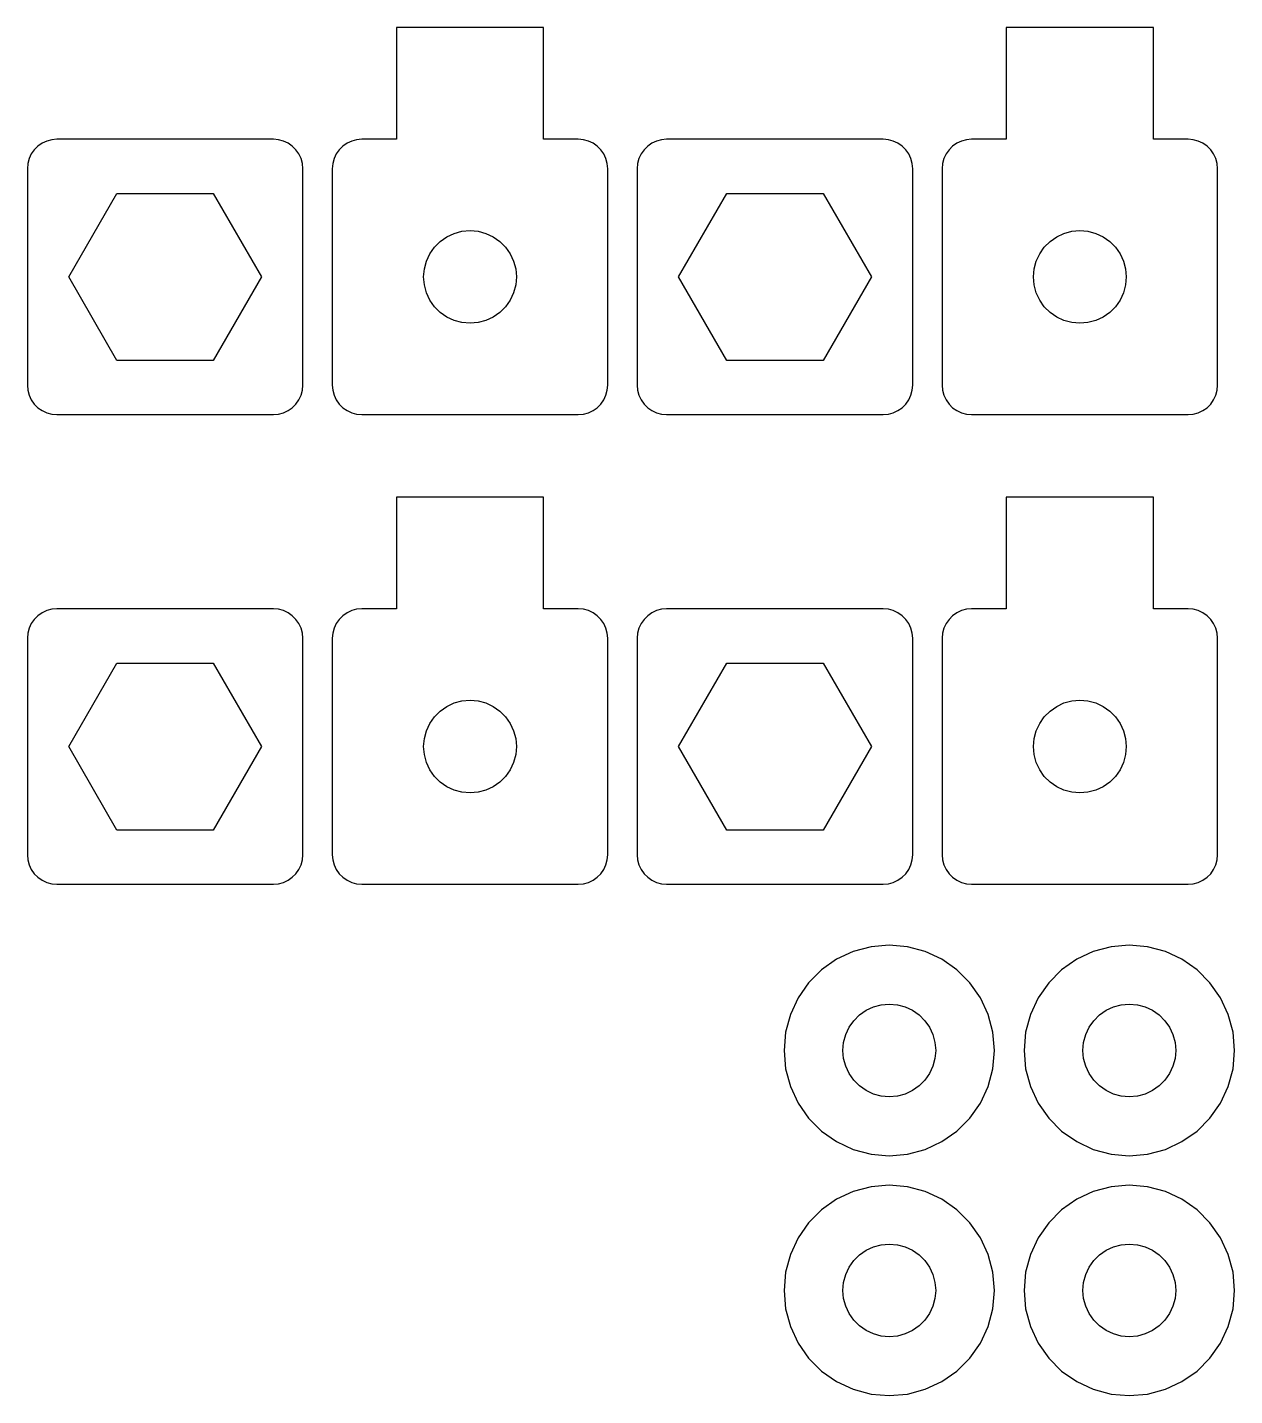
# Model space of a CAD drawing. Header units: metres. Extents: x -55 to 317, y -317 to 55.
# Drawn here: x -41.27 to -0.28, y -253.48 to -207 of the extents above; entities that cross this region are included whole.
import ezdxf

# ---------------------------------------------------------------- set-up
doc = ezdxf.new("R2010")
doc.units = ezdxf.units.M

msp = doc.modelspace()

# ---------------------------------------------------------------- linework, layer by layer
for p, q in [((-23.7357, -207), (-28.7357, -207)), ((-28.7357, -207), (-28.7357, -210.8)), ((-23.7357, -210.8), (-23.7357, -207)), ((-3.0296, -207), (-8.0296, -207)), ((-8.0296, -207), (-8.0296, -210.8)), ((-3.0296, -210.8), (-3.0296, -207)), ((-40.7654, -210.934), (-40.9081, -211.034)), ((-40.6074, -210.86), (-40.7654, -210.934)), ((-40.439, -210.815), (-40.6074, -210.86)), ((-40.2654, -210.8), (-40.439, -210.815)), ((-32.9123, -210.8), (-40.2654, -210.8)), ((-32.7386, -210.815), (-32.9123, -210.8)), ((-32.5703, -210.86), (-32.7386, -210.815)), ((-32.4123, -210.934), (-32.5703, -210.86)), ((-32.2695, -211.034), (-32.4123, -210.934)), ((-30.4123, -210.934), (-30.5551, -211.034)), ((-30.2543, -210.86), (-30.4123, -210.934)), ((-30.0859, -210.815), (-30.2543, -210.86)), ((-29.9123, -210.8), (-30.0859, -210.815)), ((-28.7357, -210.8), (-29.9123, -210.8)), ((-22.5592, -210.8), (-23.7357, -210.8)), ((-22.3856, -210.815), (-22.5592, -210.8)), ((-22.2172, -210.86), (-22.3856, -210.815)), ((-22.0592, -210.934), (-22.2172, -210.86)), ((-21.9164, -211.034), (-22.0592, -210.934)), ((-20.0592, -210.934), (-20.202, -211.034)), ((-19.9012, -210.86), (-20.0592, -210.934)), ((-19.7328, -210.815), (-19.9012, -210.86)), ((-19.5592, -210.8), (-19.7328, -210.815)), ((-12.2061, -210.8), (-19.5592, -210.8)), ((-12.0325, -210.815), (-12.2061, -210.8)), ((-11.8641, -210.86), (-12.0325, -210.815)), ((-11.7061, -210.934), (-11.8641, -210.86)), ((-11.5634, -211.034), (-11.7061, -210.934)), ((-9.70613, -210.934), (-9.84892, -211.034)), ((-9.54816, -210.86), (-9.70613, -210.934)), ((-9.37978, -210.815), (-9.54816, -210.86)), ((-9.20613, -210.8), (-9.37978, -210.815)), ((-8.0296, -210.8), (-9.20613, -210.8)), ((-1.85307, -210.8), (-3.0296, -210.8)), ((-1.67943, -210.815), (-1.85307, -210.8)), ((-1.51105, -210.86), (-1.67943, -210.815)), ((-1.35307, -210.934), (-1.51105, -210.86)), ((-1.21028, -211.034), (-1.35307, -210.934)), ((-41.205, -211.458), (-41.2502, -211.626)), ((-41.1314, -211.3), (-41.205, -211.458)), ((-41.0314, -211.157), (-41.1314, -211.3)), ((-40.9081, -211.034), (-41.0314, -211.157)), ((-32.1462, -211.157), (-32.2695, -211.034)), ((-32.0463, -211.3), (-32.1462, -211.157)), ((-31.9726, -211.458), (-32.0463, -211.3)), ((-31.9275, -211.626), (-31.9726, -211.458)), ((-30.852, -211.458), (-30.8971, -211.626)), ((-30.7783, -211.3), (-30.852, -211.458)), ((-30.6783, -211.157), (-30.7783, -211.3)), ((-30.5551, -211.034), (-30.6783, -211.157)), ((-21.7932, -211.157), (-21.9164, -211.034)), ((-21.6932, -211.3), (-21.7932, -211.157)), ((-21.6195, -211.458), (-21.6932, -211.3)), ((-21.5744, -211.626), (-21.6195, -211.458)), ((-20.4989, -211.458), (-20.544, -211.626)), ((-20.4252, -211.3), (-20.4989, -211.458)), ((-20.3253, -211.157), (-20.4252, -211.3)), ((-20.202, -211.034), (-20.3253, -211.157)), ((-11.4401, -211.157), (-11.5634, -211.034)), ((-11.3401, -211.3), (-11.4401, -211.157)), ((-11.2664, -211.458), (-11.3401, -211.3)), ((-11.2213, -211.626), (-11.2664, -211.458)), ((-10.1458, -211.458), (-10.1909, -211.626)), ((-10.0722, -211.3), (-10.1458, -211.458)), ((-9.97218, -211.157), (-10.0722, -211.3)), ((-9.84892, -211.034), (-9.97218, -211.157)), ((-1.08702, -211.157), (-1.21028, -211.034)), ((-0.98704, -211.3), (-1.08702, -211.157)), ((-0.91338, -211.458), (-0.98704, -211.3)), ((-0.86827, -211.626), (-0.91338, -211.458)), ((-41.2502, -211.626), (-41.2654, -211.8)), ((-41.2654, -211.8), (-41.2654, -219.153)), ((-31.9123, -211.8), (-31.9275, -211.626)), ((-31.9123, -219.153), (-31.9123, -211.8)), ((-30.8971, -211.626), (-30.9123, -211.8)), ((-30.9123, -211.8), (-30.9123, -219.153)), ((-21.5592, -211.8), (-21.5744, -211.626)), ((-21.5592, -219.153), (-21.5592, -211.8)), ((-20.544, -211.626), (-20.5592, -211.8)), ((-20.5592, -211.8), (-20.5592, -219.153)), ((-11.2061, -211.8), (-11.2213, -211.626)), ((-11.2061, -219.153), (-11.2061, -211.8)), ((-10.1909, -211.626), (-10.2061, -211.8)), ((-10.2061, -211.8), (-10.2061, -219.153)), ((-0.85307, -211.8), (-0.86827, -211.626)), ((-0.85307, -219.153), (-0.85307, -211.8)), ((-39.8624, -215.477), (-38.2256, -212.642)), ((-38.2256, -212.642), (-34.952, -212.642)), ((-34.952, -212.642), (-33.3152, -215.477)), ((-19.1562, -215.477), (-17.5195, -212.642)), ((-17.5195, -212.642), (-14.2459, -212.642)), ((-14.2459, -212.642), (-12.6091, -215.477)), ((-27.2481, -214.27), (-27.0232, -214.113)), ((-27.0232, -214.113), (-26.7744, -213.997)), ((-26.7744, -213.997), (-26.5092, -213.925)), ((-26.5092, -213.925), (-26.2357, -213.902)), ((-26.2357, -213.902), (-25.9623, -213.925)), ((-25.9623, -213.925), (-25.6971, -213.997)), ((-25.6971, -213.997), (-25.4483, -214.113)), ((-25.4483, -214.113), (-25.2234, -214.27)), ((-6.54199, -214.27), (-6.31709, -214.113)), ((-6.31709, -214.113), (-6.06828, -213.997)), ((-6.06828, -213.997), (-5.80309, -213.925)), ((-5.80309, -213.925), (-5.5296, -213.902)), ((-5.5296, -213.902), (-5.25612, -213.925)), ((-5.25612, -213.925), (-4.99092, -213.997)), ((-4.99092, -213.997), (-4.74211, -214.113)), ((-4.74211, -214.113), (-4.51721, -214.27)), ((-27.7158, -214.938), (-27.5997, -214.689)), ((-27.5997, -214.689), (-27.4423, -214.464)), ((-27.4423, -214.464), (-27.2481, -214.27)), ((-25.2234, -214.27), (-25.0292, -214.464)), ((-25.0292, -214.464), (-24.8718, -214.689)), ((-24.8718, -214.689), (-24.7557, -214.938)), ((-7.00961, -214.938), (-6.89359, -214.689)), ((-6.89359, -214.689), (-6.73611, -214.464)), ((-6.73611, -214.464), (-6.54199, -214.27)), ((-4.51721, -214.27), (-4.32309, -214.464)), ((-4.32309, -214.464), (-4.16562, -214.689)), ((-4.16562, -214.689), (-4.04959, -214.938)), ((-27.7868, -215.203), (-27.7158, -214.938)), ((-24.7557, -214.938), (-24.6847, -215.203)), ((-7.08067, -215.203), (-7.00961, -214.938)), ((-4.04959, -214.938), (-3.97853, -215.203)), ((-38.2256, -218.312), (-39.8624, -215.477)), ((-33.3152, -215.477), (-34.952, -218.312)), ((-27.8107, -215.477), (-27.7868, -215.203)), ((-27.7868, -215.75), (-27.8107, -215.477)), ((-24.6847, -215.203), (-24.6608, -215.477)), ((-24.6608, -215.477), (-24.6847, -215.75)), ((-17.5195, -218.312), (-19.1562, -215.477)), ((-12.6091, -215.477), (-14.2459, -218.312)), ((-7.1046, -215.477), (-7.08067, -215.203)), ((-7.08067, -215.75), (-7.1046, -215.477)), ((-3.97853, -215.203), (-3.95461, -215.477)), ((-3.95461, -215.477), (-3.97853, -215.75)), ((-27.7158, -216.015), (-27.7868, -215.75)), ((-27.5997, -216.264), (-27.7158, -216.015)), ((-24.7557, -216.015), (-24.8718, -216.264)), ((-24.6847, -215.75), (-24.7557, -216.015)), ((-7.00961, -216.015), (-7.08067, -215.75)), ((-6.89359, -216.264), (-7.00961, -216.015)), ((-4.04959, -216.015), (-4.16562, -216.264)), ((-3.97853, -215.75), (-4.04959, -216.015)), ((-27.4423, -216.489), (-27.5997, -216.264)), ((-27.2481, -216.683), (-27.4423, -216.489)), ((-25.0292, -216.489), (-25.2234, -216.683)), ((-24.8718, -216.264), (-25.0292, -216.489)), ((-6.73611, -216.489), (-6.89359, -216.264)), ((-6.54199, -216.683), (-6.73611, -216.489)), ((-4.32309, -216.489), (-4.51721, -216.683)), ((-4.16562, -216.264), (-4.32309, -216.489)), ((-27.0232, -216.84), (-27.2481, -216.683)), ((-26.7744, -216.957), (-27.0232, -216.84)), ((-26.5092, -217.028), (-26.7744, -216.957)), ((-26.2357, -217.052), (-26.5092, -217.028)), ((-25.9623, -217.028), (-26.2357, -217.052)), ((-25.6971, -216.957), (-25.9623, -217.028)), ((-25.4483, -216.84), (-25.6971, -216.957)), ((-25.2234, -216.683), (-25.4483, -216.84)), ((-6.31709, -216.84), (-6.54199, -216.683)), ((-6.06828, -216.957), (-6.31709, -216.84)), ((-5.80309, -217.028), (-6.06828, -216.957)), ((-5.5296, -217.052), (-5.80309, -217.028)), ((-5.25612, -217.028), (-5.5296, -217.052)), ((-4.99092, -216.957), (-5.25612, -217.028)), ((-4.74211, -216.84), (-4.99092, -216.957)), ((-4.51721, -216.683), (-4.74211, -216.84)), ((-34.952, -218.312), (-38.2256, -218.312)), ((-14.2459, -218.312), (-17.5195, -218.312)), ((-41.2654, -219.153), (-41.2502, -219.327)), ((-41.2502, -219.327), (-41.205, -219.495)), ((-31.9726, -219.495), (-31.9275, -219.327)), ((-31.9275, -219.327), (-31.9123, -219.153)), ((-30.9123, -219.153), (-30.8971, -219.327)), ((-30.8971, -219.327), (-30.852, -219.495)), ((-21.6195, -219.495), (-21.5744, -219.327)), ((-21.5744, -219.327), (-21.5592, -219.153)), ((-20.5592, -219.153), (-20.544, -219.327)), ((-20.544, -219.327), (-20.4989, -219.495)), ((-11.2664, -219.495), (-11.2213, -219.327)), ((-11.2213, -219.327), (-11.2061, -219.153)), ((-10.2061, -219.153), (-10.1909, -219.327)), ((-10.1909, -219.327), (-10.1458, -219.495)), ((-0.91338, -219.495), (-0.86827, -219.327)), ((-0.86827, -219.327), (-0.85307, -219.153)), ((-41.205, -219.495), (-41.1314, -219.653)), ((-41.1314, -219.653), (-41.0314, -219.796)), ((-41.0314, -219.796), (-40.9081, -219.919)), ((-32.2695, -219.919), (-32.1462, -219.796)), ((-32.1462, -219.796), (-32.0463, -219.653)), ((-32.0463, -219.653), (-31.9726, -219.495)), ((-30.852, -219.495), (-30.7783, -219.653)), ((-30.7783, -219.653), (-30.6783, -219.796)), ((-30.6783, -219.796), (-30.5551, -219.919)), ((-21.9164, -219.919), (-21.7932, -219.796)), ((-21.7932, -219.796), (-21.6932, -219.653)), ((-21.6932, -219.653), (-21.6195, -219.495)), ((-20.4989, -219.495), (-20.4252, -219.653)), ((-20.4252, -219.653), (-20.3253, -219.796)), ((-20.3253, -219.796), (-20.202, -219.919)), ((-11.5634, -219.919), (-11.4401, -219.796)), ((-11.4401, -219.796), (-11.3401, -219.653)), ((-11.3401, -219.653), (-11.2664, -219.495)), ((-10.1458, -219.495), (-10.0722, -219.653)), ((-10.0722, -219.653), (-9.97218, -219.796)), ((-9.97218, -219.796), (-9.84892, -219.919)), ((-1.21028, -219.919), (-1.08702, -219.796)), ((-1.08702, -219.796), (-0.98704, -219.653)), ((-0.98704, -219.653), (-0.91338, -219.495)), ((-40.9081, -219.919), (-40.7654, -220.019)), ((-40.7654, -220.019), (-40.6074, -220.093)), ((-40.6074, -220.093), (-40.439, -220.138)), ((-40.439, -220.138), (-40.2654, -220.153)), ((-40.2654, -220.153), (-32.9123, -220.153)), ((-32.9123, -220.153), (-32.7386, -220.138)), ((-32.7386, -220.138), (-32.5703, -220.093)), ((-32.5703, -220.093), (-32.4123, -220.019)), ((-32.4123, -220.019), (-32.2695, -219.919)), ((-30.5551, -219.919), (-30.4123, -220.019)), ((-30.4123, -220.019), (-30.2543, -220.093)), ((-30.2543, -220.093), (-30.0859, -220.138)), ((-30.0859, -220.138), (-29.9123, -220.153)), ((-29.9123, -220.153), (-22.5592, -220.153)), ((-22.5592, -220.153), (-22.3856, -220.138)), ((-22.3856, -220.138), (-22.2172, -220.093)), ((-22.2172, -220.093), (-22.0592, -220.019)), ((-22.0592, -220.019), (-21.9164, -219.919)), ((-20.202, -219.919), (-20.0592, -220.019)), ((-20.0592, -220.019), (-19.9012, -220.093)), ((-19.9012, -220.093), (-19.7328, -220.138)), ((-19.7328, -220.138), (-19.5592, -220.153)), ((-19.5592, -220.153), (-12.2061, -220.153)), ((-12.2061, -220.153), (-12.0325, -220.138)), ((-12.0325, -220.138), (-11.8641, -220.093)), ((-11.8641, -220.093), (-11.7061, -220.019)), ((-11.7061, -220.019), (-11.5634, -219.919)), ((-9.84892, -219.919), (-9.70613, -220.019)), ((-9.70613, -220.019), (-9.54816, -220.093)), ((-9.54816, -220.093), (-9.37978, -220.138)), ((-9.37978, -220.138), (-9.20613, -220.153)), ((-9.20613, -220.153), (-1.85307, -220.153)), ((-1.85307, -220.153), (-1.67943, -220.138)), ((-1.67943, -220.138), (-1.51105, -220.093)), ((-1.51105, -220.093), (-1.35307, -220.019)), ((-1.35307, -220.019), (-1.21028, -219.919)), ((-23.7357, -222.953), (-28.7357, -222.953)), ((-28.7357, -222.953), (-28.7357, -226.753)), ((-23.7357, -226.753), (-23.7357, -222.953)), ((-3.0296, -222.953), (-8.0296, -222.953)), ((-8.0296, -222.953), (-8.0296, -226.753)), ((-3.0296, -226.753), (-3.0296, -222.953)), ((-40.439, -226.768), (-40.6074, -226.813)), ((-40.2654, -226.753), (-40.439, -226.768)), ((-32.9123, -226.753), (-40.2654, -226.753)), ((-32.7386, -226.768), (-32.9123, -226.753)), ((-32.5703, -226.813), (-32.7386, -226.768)), ((-30.0859, -226.768), (-30.2543, -226.813)), ((-29.9123, -226.753), (-30.0859, -226.768)), ((-28.7357, -226.753), (-29.9123, -226.753)), ((-22.5592, -226.753), (-23.7357, -226.753)), ((-22.3856, -226.768), (-22.5592, -226.753)), ((-22.2172, -226.813), (-22.3856, -226.768)), ((-19.7328, -226.768), (-19.9012, -226.813)), ((-19.5592, -226.753), (-19.7328, -226.768)), ((-12.2061, -226.753), (-19.5592, -226.753)), ((-12.0325, -226.768), (-12.2061, -226.753)), ((-11.8641, -226.813), (-12.0325, -226.768)), ((-9.37978, -226.768), (-9.54816, -226.813)), ((-9.20613, -226.753), (-9.37978, -226.768)), ((-8.0296, -226.753), (-9.20613, -226.753)), ((-1.85307, -226.753), (-3.0296, -226.753)), ((-1.67943, -226.768), (-1.85307, -226.753)), ((-1.51105, -226.813), (-1.67943, -226.768)), ((-41.1314, -227.253), (-41.205, -227.411)), ((-41.0314, -227.11), (-41.1314, -227.253)), ((-40.9081, -226.987), (-41.0314, -227.11)), ((-40.7654, -226.887), (-40.9081, -226.987)), ((-40.6074, -226.813), (-40.7654, -226.887)), ((-32.4123, -226.887), (-32.5703, -226.813)), ((-32.2695, -226.987), (-32.4123, -226.887)), ((-32.1462, -227.11), (-32.2695, -226.987)), ((-32.0463, -227.253), (-32.1462, -227.11)), ((-31.9726, -227.411), (-32.0463, -227.253)), ((-30.7783, -227.253), (-30.852, -227.411)), ((-30.6783, -227.11), (-30.7783, -227.253)), ((-30.5551, -226.987), (-30.6783, -227.11)), ((-30.4123, -226.887), (-30.5551, -226.987)), ((-30.2543, -226.813), (-30.4123, -226.887)), ((-22.0592, -226.887), (-22.2172, -226.813)), ((-21.9164, -226.987), (-22.0592, -226.887)), ((-21.7932, -227.11), (-21.9164, -226.987)), ((-21.6932, -227.253), (-21.7932, -227.11)), ((-21.6195, -227.411), (-21.6932, -227.253)), ((-20.4252, -227.253), (-20.4989, -227.411)), ((-20.3253, -227.11), (-20.4252, -227.253)), ((-20.202, -226.987), (-20.3253, -227.11)), ((-20.0592, -226.887), (-20.202, -226.987)), ((-19.9012, -226.813), (-20.0592, -226.887)), ((-11.7061, -226.887), (-11.8641, -226.813)), ((-11.5634, -226.987), (-11.7061, -226.887)), ((-11.4401, -227.11), (-11.5634, -226.987)), ((-11.3401, -227.253), (-11.4401, -227.11)), ((-11.2664, -227.411), (-11.3401, -227.253)), ((-10.0722, -227.253), (-10.1458, -227.411)), ((-9.97218, -227.11), (-10.0722, -227.253)), ((-9.84892, -226.987), (-9.97218, -227.11)), ((-9.70613, -226.887), (-9.84892, -226.987)), ((-9.54816, -226.813), (-9.70613, -226.887)), ((-1.35307, -226.887), (-1.51105, -226.813)), ((-1.21028, -226.987), (-1.35307, -226.887)), ((-1.08702, -227.11), (-1.21028, -226.987)), ((-0.98704, -227.253), (-1.08702, -227.11)), ((-0.91338, -227.411), (-0.98704, -227.253)), ((-41.2502, -227.579), (-41.2654, -227.753)), ((-41.205, -227.411), (-41.2502, -227.579)), ((-31.9275, -227.579), (-31.9726, -227.411)), ((-31.9123, -227.753), (-31.9275, -227.579)), ((-30.8971, -227.579), (-30.9123, -227.753)), ((-30.852, -227.411), (-30.8971, -227.579)), ((-21.5744, -227.579), (-21.6195, -227.411)), ((-21.5592, -227.753), (-21.5744, -227.579)), ((-20.544, -227.579), (-20.5592, -227.753)), ((-20.4989, -227.411), (-20.544, -227.579)), ((-11.2213, -227.579), (-11.2664, -227.411)), ((-11.2061, -227.753), (-11.2213, -227.579)), ((-10.1909, -227.579), (-10.2061, -227.753)), ((-10.1458, -227.411), (-10.1909, -227.579)), ((-0.86827, -227.579), (-0.91338, -227.411)), ((-0.85307, -227.753), (-0.86827, -227.579)), ((-41.2654, -227.753), (-41.2654, -235.106)), ((-31.9123, -235.106), (-31.9123, -227.753)), ((-30.9123, -227.753), (-30.9123, -235.106)), ((-21.5592, -235.106), (-21.5592, -227.753)), ((-20.5592, -227.753), (-20.5592, -235.106)), ((-11.2061, -235.106), (-11.2061, -227.753)), ((-10.2061, -227.753), (-10.2061, -235.106)), ((-0.85307, -235.106), (-0.85307, -227.753)), ((-39.8624, -231.43), (-38.2256, -228.595)), ((-38.2256, -228.595), (-34.952, -228.595)), ((-34.952, -228.595), (-33.3152, -231.43)), ((-19.1562, -231.43), (-17.5195, -228.595)), ((-17.5195, -228.595), (-14.2459, -228.595)), ((-14.2459, -228.595), (-12.6091, -231.43)), ((-27.2481, -230.223), (-27.0232, -230.066)), ((-27.0232, -230.066), (-26.7744, -229.95)), ((-26.7744, -229.95), (-26.5092, -229.879)), ((-26.5092, -229.879), (-26.2357, -229.855)), ((-26.2357, -229.855), (-25.9623, -229.879)), ((-25.9623, -229.879), (-25.6971, -229.95)), ((-25.6971, -229.95), (-25.4483, -230.066)), ((-25.4483, -230.066), (-25.2234, -230.223)), ((-6.54199, -230.223), (-6.31709, -230.066)), ((-6.31709, -230.066), (-6.06828, -229.95)), ((-6.06828, -229.95), (-5.80309, -229.879)), ((-5.80309, -229.879), (-5.5296, -229.855)), ((-5.5296, -229.855), (-5.25612, -229.879)), ((-5.25612, -229.879), (-4.99092, -229.95)), ((-4.99092, -229.95), (-4.74211, -230.066)), ((-4.74211, -230.066), (-4.51721, -230.223)), ((-27.5997, -230.642), (-27.4423, -230.417)), ((-27.4423, -230.417), (-27.2481, -230.223)), ((-25.2234, -230.223), (-25.0292, -230.417)), ((-25.0292, -230.417), (-24.8718, -230.642)), ((-6.89359, -230.642), (-6.73611, -230.417)), ((-6.73611, -230.417), (-6.54199, -230.223)), ((-4.51721, -230.223), (-4.32309, -230.417)), ((-4.32309, -230.417), (-4.16562, -230.642)), ((-27.7868, -231.156), (-27.7158, -230.891)), ((-27.7158, -230.891), (-27.5997, -230.642)), ((-24.8718, -230.642), (-24.7557, -230.891)), ((-24.7557, -230.891), (-24.6847, -231.156)), ((-7.08067, -231.156), (-7.00961, -230.891)), ((-7.00961, -230.891), (-6.89359, -230.642)), ((-4.16562, -230.642), (-4.04959, -230.891)), ((-4.04959, -230.891), (-3.97853, -231.156)), ((-38.2256, -234.265), (-39.8624, -231.43)), ((-33.3152, -231.43), (-34.952, -234.265)), ((-27.8107, -231.43), (-27.7868, -231.156)), ((-27.7868, -231.703), (-27.8107, -231.43)), ((-24.6847, -231.156), (-24.6608, -231.43)), ((-24.6608, -231.43), (-24.6847, -231.703)), ((-17.5195, -234.265), (-19.1562, -231.43)), ((-12.6091, -231.43), (-14.2459, -234.265)), ((-7.1046, -231.43), (-7.08067, -231.156)), ((-7.08067, -231.703), (-7.1046, -231.43)), ((-3.97853, -231.156), (-3.95461, -231.43)), ((-3.95461, -231.43), (-3.97853, -231.703)), ((-27.7158, -231.968), (-27.7868, -231.703)), ((-24.6847, -231.703), (-24.7557, -231.968)), ((-7.00961, -231.968), (-7.08067, -231.703)), ((-3.97853, -231.703), (-4.04959, -231.968)), ((-27.5997, -232.217), (-27.7158, -231.968)), ((-27.4423, -232.442), (-27.5997, -232.217)), ((-24.8718, -232.217), (-25.0292, -232.442)), ((-24.7557, -231.968), (-24.8718, -232.217)), ((-6.89359, -232.217), (-7.00961, -231.968)), ((-6.73611, -232.442), (-6.89359, -232.217)), ((-4.16562, -232.217), (-4.32309, -232.442)), ((-4.04959, -231.968), (-4.16562, -232.217)), ((-27.2481, -232.636), (-27.4423, -232.442)), ((-27.0232, -232.794), (-27.2481, -232.636)), ((-26.7744, -232.91), (-27.0232, -232.794)), ((-25.4483, -232.794), (-25.6971, -232.91)), ((-25.2234, -232.636), (-25.4483, -232.794)), ((-25.0292, -232.442), (-25.2234, -232.636)), ((-6.54199, -232.636), (-6.73611, -232.442)), ((-6.31709, -232.794), (-6.54199, -232.636)), ((-6.06828, -232.91), (-6.31709, -232.794)), ((-4.74211, -232.794), (-4.99092, -232.91)), ((-4.51721, -232.636), (-4.74211, -232.794)), ((-4.32309, -232.442), (-4.51721, -232.636)), ((-26.5092, -232.981), (-26.7744, -232.91)), ((-26.2357, -233.005), (-26.5092, -232.981)), ((-25.9623, -232.981), (-26.2357, -233.005)), ((-25.6971, -232.91), (-25.9623, -232.981)), ((-5.80309, -232.981), (-6.06828, -232.91)), ((-5.5296, -233.005), (-5.80309, -232.981)), ((-5.25612, -232.981), (-5.5296, -233.005)), ((-4.99092, -232.91), (-5.25612, -232.981)), ((-34.952, -234.265), (-38.2256, -234.265)), ((-14.2459, -234.265), (-17.5195, -234.265)), ((-41.2654, -235.106), (-41.2502, -235.28)), ((-31.9275, -235.28), (-31.9123, -235.106)), ((-30.9123, -235.106), (-30.8971, -235.28)), ((-21.5744, -235.28), (-21.5592, -235.106)), ((-20.5592, -235.106), (-20.544, -235.28)), ((-11.2213, -235.28), (-11.2061, -235.106)), ((-10.2061, -235.106), (-10.1909, -235.28)), ((-0.86827, -235.28), (-0.85307, -235.106)), ((-41.2502, -235.28), (-41.205, -235.448)), ((-41.205, -235.448), (-41.1314, -235.606)), ((-41.1314, -235.606), (-41.0314, -235.749)), ((-32.1462, -235.749), (-32.0463, -235.606)), ((-32.0463, -235.606), (-31.9726, -235.448)), ((-31.9726, -235.448), (-31.9275, -235.28)), ((-30.8971, -235.28), (-30.852, -235.448)), ((-30.852, -235.448), (-30.7783, -235.606)), ((-30.7783, -235.606), (-30.6783, -235.749)), ((-21.7932, -235.749), (-21.6932, -235.606)), ((-21.6932, -235.606), (-21.6195, -235.448)), ((-21.6195, -235.448), (-21.5744, -235.28)), ((-20.544, -235.28), (-20.4989, -235.448)), ((-20.4989, -235.448), (-20.4252, -235.606)), ((-20.4252, -235.606), (-20.3253, -235.749)), ((-11.4401, -235.749), (-11.3401, -235.606)), ((-11.3401, -235.606), (-11.2664, -235.448)), ((-11.2664, -235.448), (-11.2213, -235.28)), ((-10.1909, -235.28), (-10.1458, -235.448)), ((-10.1458, -235.448), (-10.0722, -235.606)), ((-10.0722, -235.606), (-9.97218, -235.749)), ((-1.08702, -235.749), (-0.98704, -235.606)), ((-0.98704, -235.606), (-0.91338, -235.448)), ((-0.91338, -235.448), (-0.86827, -235.28)), ((-41.0314, -235.749), (-40.9081, -235.872)), ((-40.9081, -235.872), (-40.7654, -235.972)), ((-40.7654, -235.972), (-40.6074, -236.046)), ((-40.6074, -236.046), (-40.439, -236.091)), ((-40.439, -236.091), (-40.2654, -236.106)), ((-40.2654, -236.106), (-32.9123, -236.106)), ((-32.9123, -236.106), (-32.7386, -236.091)), ((-32.7386, -236.091), (-32.5703, -236.046)), ((-32.5703, -236.046), (-32.4123, -235.972)), ((-32.4123, -235.972), (-32.2695, -235.872)), ((-32.2695, -235.872), (-32.1462, -235.749)), ((-30.6783, -235.749), (-30.5551, -235.872)), ((-30.5551, -235.872), (-30.4123, -235.972)), ((-30.4123, -235.972), (-30.2543, -236.046)), ((-30.2543, -236.046), (-30.0859, -236.091)), ((-30.0859, -236.091), (-29.9123, -236.106)), ((-29.9123, -236.106), (-22.5592, -236.106)), ((-22.5592, -236.106), (-22.3856, -236.091)), ((-22.3856, -236.091), (-22.2172, -236.046)), ((-22.2172, -236.046), (-22.0592, -235.972)), ((-22.0592, -235.972), (-21.9164, -235.872)), ((-21.9164, -235.872), (-21.7932, -235.749)), ((-20.3253, -235.749), (-20.202, -235.872)), ((-20.202, -235.872), (-20.0592, -235.972)), ((-20.0592, -235.972), (-19.9012, -236.046)), ((-19.9012, -236.046), (-19.7328, -236.091)), ((-19.7328, -236.091), (-19.5592, -236.106)), ((-19.5592, -236.106), (-12.2061, -236.106)), ((-12.2061, -236.106), (-12.0325, -236.091)), ((-12.0325, -236.091), (-11.8641, -236.046)), ((-11.8641, -236.046), (-11.7061, -235.972)), ((-11.7061, -235.972), (-11.5634, -235.872)), ((-11.5634, -235.872), (-11.4401, -235.749)), ((-9.97218, -235.749), (-9.84892, -235.872)), ((-9.84892, -235.872), (-9.70613, -235.972)), ((-9.70613, -235.972), (-9.54816, -236.046)), ((-9.54816, -236.046), (-9.37978, -236.091)), ((-9.37978, -236.091), (-9.20613, -236.106)), ((-9.20613, -236.106), (-1.85307, -236.106)), ((-1.85307, -236.106), (-1.67943, -236.091)), ((-1.67943, -236.091), (-1.51105, -236.046)), ((-1.51105, -236.046), (-1.35307, -235.972)), ((-1.35307, -235.972), (-1.21028, -235.872)), ((-1.21028, -235.872), (-1.08702, -235.749)), ((-13.2227, -238.394), (-13.7875, -238.657)), ((-12.6208, -238.232), (-13.2227, -238.394)), ((-12, -238.178), (-12.6208, -238.232)), ((-11.3792, -238.232), (-12, -238.178)), ((-10.7773, -238.394), (-11.3792, -238.232)), ((-10.2125, -238.657), (-10.7773, -238.394)), ((-5.07272, -238.394), (-5.6375, -238.657)), ((-4.47079, -238.232), (-5.07272, -238.394)), ((-3.85001, -238.178), (-4.47079, -238.232)), ((-3.22922, -238.232), (-3.85001, -238.178)), ((-2.62729, -238.394), (-3.22922, -238.232)), ((-2.06252, -238.657), (-2.62729, -238.394)), ((-13.7875, -238.657), (-14.298, -239.014)), ((-9.70204, -239.014), (-10.2125, -238.657)), ((-5.6375, -238.657), (-6.14796, -239.014)), ((-1.55205, -239.014), (-2.06252, -238.657)), ((-14.298, -239.014), (-14.7386, -239.455)), ((-9.2614, -239.455), (-9.70204, -239.014)), ((-6.14796, -239.014), (-6.58861, -239.455)), ((-1.1114, -239.455), (-1.55205, -239.014)), ((-14.7386, -239.455), (-15.096, -239.966)), ((-8.90396, -239.966), (-9.2614, -239.455)), ((-6.58861, -239.455), (-6.94604, -239.966)), ((-0.75397, -239.966), (-1.1114, -239.455)), ((-15.096, -239.966), (-15.3594, -240.53)), ((-12.7875, -240.389), (-12.5387, -240.273)), ((-12.5387, -240.273), (-12.2735, -240.202)), ((-12.2735, -240.202), (-12, -240.178)), ((-12, -240.178), (-11.7265, -240.202)), ((-11.7265, -240.202), (-11.4613, -240.273)), ((-11.4613, -240.273), (-11.2125, -240.389)), ((-8.64061, -240.53), (-8.90396, -239.966)), ((-6.94604, -239.966), (-7.2094, -240.53)), ((-4.6375, -240.389), (-4.38869, -240.273)), ((-4.38869, -240.273), (-4.12349, -240.202)), ((-4.12349, -240.202), (-3.85001, -240.178)), ((-3.85001, -240.178), (-3.57652, -240.202)), ((-3.57652, -240.202), (-3.31133, -240.273)), ((-3.31133, -240.273), (-3.06252, -240.389)), ((-0.49062, -240.53), (-0.75397, -239.966)), ((-15.3594, -240.53), (-15.5207, -241.132)), ((-13.364, -240.966), (-13.2065, -240.741)), ((-13.2065, -240.741), (-13.0124, -240.547)), ((-13.0124, -240.547), (-12.7875, -240.389)), ((-11.2125, -240.389), (-10.9876, -240.547)), ((-10.9876, -240.547), (-10.7935, -240.741)), ((-10.7935, -240.741), (-10.636, -240.966)), ((-8.47932, -241.132), (-8.64061, -240.53)), ((-7.2094, -240.53), (-7.37068, -241.132)), ((-5.21399, -240.966), (-5.05652, -240.741)), ((-5.05652, -240.741), (-4.8624, -240.547)), ((-4.8624, -240.547), (-4.6375, -240.389)), ((-3.06252, -240.389), (-2.83762, -240.547)), ((-2.83762, -240.547), (-2.64349, -240.741)), ((-2.64349, -240.741), (-2.48602, -240.966)), ((-0.32933, -241.132), (-0.49062, -240.53)), ((-15.5207, -241.132), (-15.575, -241.753)), ((-13.5511, -241.48), (-13.48, -241.214)), ((-13.48, -241.214), (-13.364, -240.966)), ((-10.636, -240.966), (-10.52, -241.214)), ((-10.52, -241.214), (-10.4489, -241.48)), ((-8.425, -241.753), (-8.47932, -241.132)), ((-7.37068, -241.132), (-7.425, -241.753)), ((-5.40108, -241.48), (-5.33002, -241.214)), ((-5.33002, -241.214), (-5.21399, -240.966)), ((-2.48602, -240.966), (-2.37, -241.214)), ((-2.37, -241.214), (-2.29893, -241.48)), ((-0.27501, -241.753), (-0.32933, -241.132)), ((-13.575, -241.753), (-13.5511, -241.48)), ((-10.4489, -241.48), (-10.425, -241.753)), ((-5.425, -241.753), (-5.40108, -241.48)), ((-2.29893, -241.48), (-2.27501, -241.753)), ((-15.575, -241.753), (-15.5207, -242.374)), ((-13.5511, -242.027), (-13.575, -241.753)), ((-13.48, -242.292), (-13.5511, -242.027)), ((-10.4489, -242.027), (-10.52, -242.292)), ((-10.425, -241.753), (-10.4489, -242.027)), ((-8.47932, -242.374), (-8.425, -241.753)), ((-7.425, -241.753), (-7.37068, -242.374)), ((-5.40108, -242.027), (-5.425, -241.753)), ((-5.33002, -242.292), (-5.40108, -242.027)), ((-2.29893, -242.027), (-2.37, -242.292)), ((-2.27501, -241.753), (-2.29893, -242.027)), ((-0.32933, -242.374), (-0.27501, -241.753)), ((-15.5207, -242.374), (-15.3594, -242.976)), ((-13.364, -242.541), (-13.48, -242.292)), ((-13.2065, -242.765), (-13.364, -242.541)), ((-10.636, -242.541), (-10.7935, -242.765)), ((-10.52, -242.292), (-10.636, -242.541)), ((-8.64061, -242.976), (-8.47932, -242.374)), ((-7.37068, -242.374), (-7.2094, -242.976)), ((-5.21399, -242.541), (-5.33002, -242.292)), ((-5.05652, -242.765), (-5.21399, -242.541)), ((-2.48602, -242.541), (-2.64349, -242.765)), ((-2.37, -242.292), (-2.48602, -242.541)), ((-0.49062, -242.976), (-0.32933, -242.374)), ((-15.3594, -242.976), (-15.096, -243.541)), ((-13.0124, -242.96), (-13.2065, -242.765)), ((-12.7875, -243.117), (-13.0124, -242.96)), ((-10.9876, -242.96), (-11.2125, -243.117)), ((-10.7935, -242.765), (-10.9876, -242.96)), ((-8.90396, -243.541), (-8.64061, -242.976)), ((-7.2094, -242.976), (-6.94604, -243.541)), ((-4.8624, -242.96), (-5.05652, -242.765)), ((-4.6375, -243.117), (-4.8624, -242.96)), ((-2.83762, -242.96), (-3.06252, -243.117)), ((-2.64349, -242.765), (-2.83762, -242.96)), ((-0.75397, -243.541), (-0.49062, -242.976)), ((-15.096, -243.541), (-14.7386, -244.051)), ((-12.5387, -243.233), (-12.7875, -243.117)), ((-12.2735, -243.304), (-12.5387, -243.233)), ((-12, -243.328), (-12.2735, -243.304)), ((-11.7265, -243.304), (-12, -243.328)), ((-11.4613, -243.233), (-11.7265, -243.304)), ((-11.2125, -243.117), (-11.4613, -243.233)), ((-9.2614, -244.051), (-8.90396, -243.541)), ((-6.94604, -243.541), (-6.58861, -244.051)), ((-4.38869, -243.233), (-4.6375, -243.117)), ((-4.12349, -243.304), (-4.38869, -243.233)), ((-3.85001, -243.328), (-4.12349, -243.304)), ((-3.57652, -243.304), (-3.85001, -243.328)), ((-3.31133, -243.233), (-3.57652, -243.304)), ((-3.06252, -243.117), (-3.31133, -243.233)), ((-1.1114, -244.051), (-0.75397, -243.541)), ((-14.7386, -244.051), (-14.298, -244.492)), ((-9.70204, -244.492), (-9.2614, -244.051)), ((-6.58861, -244.051), (-6.14796, -244.492)), ((-1.55205, -244.492), (-1.1114, -244.051)), ((-14.298, -244.492), (-13.7875, -244.849)), ((-13.7875, -244.849), (-13.2227, -245.112)), ((-10.7773, -245.112), (-10.2125, -244.849)), ((-10.2125, -244.849), (-9.70204, -244.492)), ((-6.14796, -244.492), (-5.6375, -244.849)), ((-5.6375, -244.849), (-5.07272, -245.112)), ((-2.62729, -245.112), (-2.06252, -244.849)), ((-2.06252, -244.849), (-1.55205, -244.492)), ((-13.2227, -245.112), (-12.6208, -245.274)), ((-12.6208, -245.274), (-12, -245.328)), ((-12, -245.328), (-11.3792, -245.274)), ((-11.3792, -245.274), (-10.7773, -245.112)), ((-5.07272, -245.112), (-4.47079, -245.274)), ((-4.47079, -245.274), (-3.85001, -245.328)), ((-3.85001, -245.328), (-3.22922, -245.274)), ((-3.22922, -245.274), (-2.62729, -245.112)), ((-12, -246.328), (-12.6208, -246.382)), ((-11.3792, -246.382), (-12, -246.328)), ((-3.85001, -246.328), (-4.47079, -246.382)), ((-3.22922, -246.382), (-3.85001, -246.328)), ((-13.2227, -246.544), (-13.7875, -246.807)), ((-12.6208, -246.382), (-13.2227, -246.544)), ((-10.7773, -246.544), (-11.3792, -246.382)), ((-10.2125, -246.807), (-10.7773, -246.544)), ((-5.07272, -246.544), (-5.6375, -246.807)), ((-4.47079, -246.382), (-5.07272, -246.544)), ((-2.62729, -246.544), (-3.22922, -246.382)), ((-2.06252, -246.807), (-2.62729, -246.544)), ((-14.298, -247.164), (-14.7386, -247.605)), ((-13.7875, -246.807), (-14.298, -247.164)), ((-9.70204, -247.164), (-10.2125, -246.807)), ((-9.2614, -247.605), (-9.70204, -247.164)), ((-6.14796, -247.164), (-6.58861, -247.605)), ((-5.6375, -246.807), (-6.14796, -247.164)), ((-1.55205, -247.164), (-2.06252, -246.807)), ((-1.1114, -247.605), (-1.55205, -247.164)), ((-14.7386, -247.605), (-15.096, -248.116)), ((-8.90396, -248.116), (-9.2614, -247.605)), ((-6.58861, -247.605), (-6.94604, -248.116)), ((-0.75397, -248.116), (-1.1114, -247.605)), ((-15.096, -248.116), (-15.3594, -248.68)), ((-8.64061, -248.68), (-8.90396, -248.116)), ((-6.94604, -248.116), (-7.2094, -248.68)), ((-0.49062, -248.68), (-0.75397, -248.116)), ((-13.0124, -248.697), (-12.7875, -248.539)), ((-12.7875, -248.539), (-12.5387, -248.423)), ((-12.5387, -248.423), (-12.2735, -248.352)), ((-12.2735, -248.352), (-12, -248.328)), ((-12, -248.328), (-11.7265, -248.352)), ((-11.7265, -248.352), (-11.4613, -248.423)), ((-11.4613, -248.423), (-11.2125, -248.539)), ((-11.2125, -248.539), (-10.9876, -248.697)), ((-4.8624, -248.697), (-4.6375, -248.539)), ((-4.6375, -248.539), (-4.38869, -248.423)), ((-4.38869, -248.423), (-4.12349, -248.352)), ((-4.12349, -248.352), (-3.85001, -248.328)), ((-3.85001, -248.328), (-3.57652, -248.352)), ((-3.57652, -248.352), (-3.31133, -248.423)), ((-3.31133, -248.423), (-3.06252, -248.539)), ((-3.06252, -248.539), (-2.83762, -248.697)), ((-15.3594, -248.68), (-15.5207, -249.282)), ((-13.48, -249.364), (-13.364, -249.116)), ((-13.364, -249.116), (-13.2065, -248.891)), ((-13.2065, -248.891), (-13.0124, -248.697)), ((-10.9876, -248.697), (-10.7935, -248.891)), ((-10.7935, -248.891), (-10.636, -249.116)), ((-10.636, -249.116), (-10.52, -249.364)), ((-8.47932, -249.282), (-8.64061, -248.68)), ((-7.2094, -248.68), (-7.37068, -249.282)), ((-5.33002, -249.364), (-5.21399, -249.116)), ((-5.21399, -249.116), (-5.05652, -248.891)), ((-5.05652, -248.891), (-4.8624, -248.697)), ((-2.83762, -248.697), (-2.64349, -248.891)), ((-2.64349, -248.891), (-2.48602, -249.116)), ((-2.48602, -249.116), (-2.37, -249.364)), ((-0.32933, -249.282), (-0.49062, -248.68)), ((-15.5207, -249.282), (-15.575, -249.903)), ((-13.5511, -249.63), (-13.48, -249.364)), ((-10.52, -249.364), (-10.4489, -249.63)), ((-8.425, -249.903), (-8.47932, -249.282)), ((-7.37068, -249.282), (-7.425, -249.903)), ((-5.40108, -249.63), (-5.33002, -249.364)), ((-2.37, -249.364), (-2.29893, -249.63)), ((-0.27501, -249.903), (-0.32933, -249.282)), ((-15.575, -249.903), (-15.5207, -250.524)), ((-13.575, -249.903), (-13.5511, -249.63)), ((-13.5511, -250.177), (-13.575, -249.903)), ((-10.4489, -249.63), (-10.425, -249.903)), ((-10.425, -249.903), (-10.4489, -250.177)), ((-8.47932, -250.524), (-8.425, -249.903)), ((-7.425, -249.903), (-7.37068, -250.524)), ((-5.425, -249.903), (-5.40108, -249.63)), ((-5.40108, -250.177), (-5.425, -249.903)), ((-2.29893, -249.63), (-2.27501, -249.903)), ((-2.27501, -249.903), (-2.29893, -250.177)), ((-0.32933, -250.524), (-0.27501, -249.903)), ((-13.48, -250.442), (-13.5511, -250.177)), ((-13.364, -250.691), (-13.48, -250.442)), ((-10.52, -250.442), (-10.636, -250.691)), ((-10.4489, -250.177), (-10.52, -250.442)), ((-5.33002, -250.442), (-5.40108, -250.177)), ((-5.21399, -250.691), (-5.33002, -250.442)), ((-2.37, -250.442), (-2.48602, -250.691)), ((-2.29893, -250.177), (-2.37, -250.442)), ((-15.5207, -250.524), (-15.3594, -251.126)), ((-13.2065, -250.915), (-13.364, -250.691)), ((-13.0124, -251.11), (-13.2065, -250.915)), ((-10.7935, -250.915), (-10.9876, -251.11)), ((-10.636, -250.691), (-10.7935, -250.915)), ((-8.64061, -251.126), (-8.47932, -250.524)), ((-7.37068, -250.524), (-7.2094, -251.126)), ((-5.05652, -250.915), (-5.21399, -250.691)), ((-4.8624, -251.11), (-5.05652, -250.915)), ((-2.64349, -250.915), (-2.83762, -251.11)), ((-2.48602, -250.691), (-2.64349, -250.915)), ((-0.49062, -251.126), (-0.32933, -250.524)), ((-15.3594, -251.126), (-15.096, -251.691)), ((-12.7875, -251.267), (-13.0124, -251.11)), ((-12.5387, -251.383), (-12.7875, -251.267)), ((-12.2735, -251.454), (-12.5387, -251.383)), ((-11.4613, -251.383), (-11.7265, -251.454)), ((-11.2125, -251.267), (-11.4613, -251.383)), ((-10.9876, -251.11), (-11.2125, -251.267)), ((-8.90396, -251.691), (-8.64061, -251.126)), ((-7.2094, -251.126), (-6.94604, -251.691)), ((-4.6375, -251.267), (-4.8624, -251.11)), ((-4.38869, -251.383), (-4.6375, -251.267)), ((-4.12349, -251.454), (-4.38869, -251.383)), ((-3.31133, -251.383), (-3.57652, -251.454)), ((-3.06252, -251.267), (-3.31133, -251.383)), ((-2.83762, -251.11), (-3.06252, -251.267)), ((-0.75397, -251.691), (-0.49062, -251.126)), ((-15.096, -251.691), (-14.7386, -252.201)), ((-12, -251.478), (-12.2735, -251.454)), ((-11.7265, -251.454), (-12, -251.478)), ((-9.2614, -252.201), (-8.90396, -251.691)), ((-6.94604, -251.691), (-6.58861, -252.201)), ((-3.85001, -251.478), (-4.12349, -251.454)), ((-3.57652, -251.454), (-3.85001, -251.478)), ((-1.1114, -252.201), (-0.75397, -251.691)), ((-14.7386, -252.201), (-14.298, -252.642)), ((-9.70204, -252.642), (-9.2614, -252.201)), ((-6.58861, -252.201), (-6.14796, -252.642)), ((-1.55205, -252.642), (-1.1114, -252.201)), ((-14.298, -252.642), (-13.7875, -252.999)), ((-10.2125, -252.999), (-9.70204, -252.642)), ((-6.14796, -252.642), (-5.6375, -252.999)), ((-2.06252, -252.999), (-1.55205, -252.642)), ((-13.7875, -252.999), (-13.2227, -253.262)), ((-13.2227, -253.262), (-12.6208, -253.424)), ((-11.3792, -253.424), (-10.7773, -253.262)), ((-10.7773, -253.262), (-10.2125, -252.999)), ((-5.6375, -252.999), (-5.07272, -253.262)), ((-5.07272, -253.262), (-4.47079, -253.424)), ((-3.22922, -253.424), (-2.62729, -253.262)), ((-2.62729, -253.262), (-2.06252, -252.999)), ((-12.6208, -253.424), (-12, -253.478)), ((-12, -253.478), (-11.3792, -253.424)), ((-4.47079, -253.424), (-3.85001, -253.478)), ((-3.85001, -253.478), (-3.22922, -253.424))]:
    msp.add_line(p, q)

doc.saveas('drawing.dxf')
